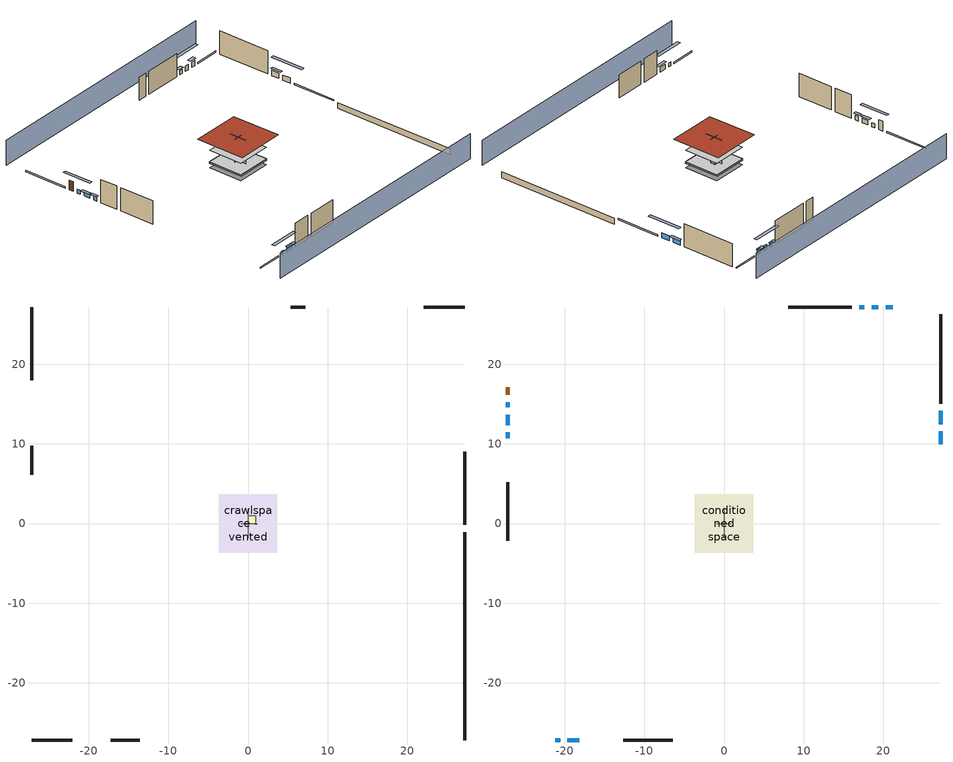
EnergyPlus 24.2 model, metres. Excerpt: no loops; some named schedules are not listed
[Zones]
crawlspace - vented
 floor foundation (Slab2 construction): -3.61,-3.61 -3.61,3.61 3.61,3.61 3.61,-3.61 z-0.91
 wall outside (RimJoist1 construction): 27.19,-0.17 27.19,9 z0.3:0.61
 wall outside (RimJoist2 construction): -27.19,-27.19 -22.1,-27.19 z0.3:0.61
 wall outside (RimJoist3 construction): -27.19,27.19 -27.19,18.02 z0.3:0.61
 wall outside (RimJoist4 construction): 27.19,27.19 22.1,27.19 z0.3:0.61
 wall foundation (FoundationWall1 construction): 27.19,-27.19 27.19,-1.1 z-0.91:0.3
furnace airloop ret air zone
 floor adiabatic (AdiabaticConst): 0,0 0,1 1,1 1,0 z0
 wall adiabatic (AdiabaticConst): 0,1 0,0 1,0 1,1 0,1 z0:1
 ceiling adiabatic (AdiabaticConst): 1,0 1,1 0,1 0,0 z1
garage
 floor foundation (Slab1 construction): -3.66,-3.66 -3.66,3.66 3.66,3.66 3.66,-3.66 z0
 wall outside (Wall1 construction): -17.25,-27.19 -13.59,-27.19 z0.3:5.18
 wall outside (Wall2 construction): -27.19,9.78 -27.19,6.12 z0.3:5.18
 wall outside (Wall9 construction): 7.17,27.19 5.34,27.19 z0.3:5.18
 wall to conditioned space (Wall5 construction Reversed): 0,-1.83 0,1.83 z0.3:5.18
 wall to conditioned space (Wall6 construction Reversed): 0.91,0 -0.91,0 z0.3:5.18
conditioned space
 floor to crawlspace - vented (Floor1 construction): -3.61,-3.61 -3.61,3.61 3.61,3.61 3.61,-3.61 z0.3
 floor to garage (Floor2 construction): -3.66,-3.66 -3.66,3.66 3.66,3.66 3.66,-3.66 z0.3
 floor adiabatic (AdiabaticFloorConstruction): -3.61,-3.61 -3.61,3.61 3.61,3.61 3.61,-3.61 z2.74
 wall outside (AdiabaticWallConstruction 1): -27.19,17.09 -27.19,16.17 z0.3:2.34
 wall outside (AdiabaticWallConstruction): 27.19,9.93 27.19,11.57 / 27.19,12.5 27.19,14.14 z0.3:1.37; 21.17,27.19 20.32,27.19 / 19.39,27.19 18.53,27.19 z0.3:1.43; -21.17,-27.19 -20.6,-27.19 z0.3:1.07; -19.67,-27.19 -18.17,-27.19 z0.3:1.31; -27.19,15.25 -27.19,14.59 / 17.6,27.19 16.97,27.19 z0.3:1.16; -27.19,13.66 -27.19,12.37 z0.3:1.19; -27.19,11.44 -27.19,10.71 z0.3:1.28
 wall outside (Wall3 construction): 27.19,15.06 27.19,26.26 z0.3:5.18
 wall outside (Wall4 construction): -12.66,-27.19 -6.44,-27.19 z0.3:5.18
 wall outside (Wall7 construction): -27.19,5.19 -27.19,-2.19 z0.3:5.18
 wall outside (Wall8 construction): 16.04,27.19 8.1,27.19 z0.3:5.18
 window (WindowConstruction): 27.19,9.93 27.19,11.57 z0.3:1.37
 window (WindowConstruction 9): 21.17,27.19 20.32,27.19 z0.3:1.43
 window (WindowConstruction 1): 27.19,12.5 27.19,14.13 z0.3:1.37
 window (WindowConstruction 2): -21.17,-27.19 -20.6,-27.19 z0.3:1.07
 window (WindowConstruction 3): -19.67,-27.19 -18.17,-27.19 z0.3:1.31
 window (WindowConstruction 4): -27.19,15.25 -27.19,14.59 z0.3:1.16
 window (WindowConstruction 5): -27.19,13.66 -27.19,12.37 z0.3:1.19
 window (WindowConstruction 6): -27.19,11.44 -27.19,10.71 z0.3:1.28
 window (WindowConstruction 7): 19.39,27.19 18.53,27.19 z0.3:1.43
 window (WindowConstruction 8): 17.6,27.19 16.97,27.19 z0.3:1.16
 door (Door): -27.19,17.09 -27.19,16.17 z0.3:2.34
 ceiling adiabatic (AdiabaticFloorConstruction): 3.61,-3.61 3.61,3.61 -3.61,3.61 -3.61,-3.61 z2.74
 roof outside (Roof1 construction): -5.14,5.14 -5.14,-5.14 5.14,-5.14 5.14,5.14 z5.18
shading: 27.19,31.76 -27.19,31.76 / -27.19,-31.76 27.19,-31.76 z0:5.18; 27.19,14.31 27.19,7.19 27.8,7.19 27.8,14.31 z4.11; 20.01,27.19 21.48,27.19 21.48,27.8 20.01,27.8 z1.74; 27.19,14.44 27.19,12.19 27.8,12.19 27.8,14.44 z1.68; -17.86,-27.19 -23.92,-27.19 -23.92,-27.8 -17.86,-27.8 z3.81; -17.87,-27.19 -19.98,-27.19 -19.98,-27.8 -17.87,-27.8 z1.62; -27.19,11.85 -27.19,17.99 -27.8,17.99 -27.8,11.85 z3.9; -27.19,12.07 -27.19,13.97 -27.8,13.97 -27.8,12.07 z1.49; -27.19,10.4 -27.19,11.75 -27.8,11.75 -27.8,10.4 z1.58; 15.79,27.19 22.13,27.19 22.13,27.8 15.79,27.8 z4.18; 16.67,27.19 17.91,27.19 17.91,27.8 16.67,27.8 z1.46
[Building]
Building 1: Terrain=Suburbs
[Site:Location]
Portland Intl Arpt_OR: Latitude {deg}=45.59; Longitude {deg}=-122.6; Time Zone {hr}=-8; Elevation {m}=33; Keep Site Location Information=Yes
[Site:GroundTemperature:Shallow]
10.2558, 8.96328, 8.85977, 9.47314, 11.9355, 14.3863, 16.5111, 17.8571, 17.9714, 16.8767, 14.8061, 12.4304
[Site:WaterMainsTemperature]
Calculation Method=Schedule; Temperature Schedule=mains temperature schedule
[Material] Roughness=Rough; Thermal Absorptance=0.9
Name | Thickness {m} | Conductivity {W/m-K} | Density {kg/m3} | Specific Heat {J/kg-K} | Solar Absorptance | Visible Absorptance
asphalt or fiberglass shingles | 0.00635 | 0.162714 | 1121.4 | 1465.45 | 0.85 | 0.85
concrete 4.0 in. | 0.1016 | 1.803125 | 2242.8 | 837.4 | 0.7 | 0.7
concrete 8.0 in. | 0.2032 | 1.803125 | 2242.8 | 837.4 | 0.7 | 0.7
door material | 0.04445 | 0.0612267 | 512.64 | 1214.23 | 0.7 | 0.7
floor covering | 0.0127 | 0.0433444 | 54.468 | 1339.84 | 0.6 | 0.6
floor rigid ins; wall rigid ins; wall rigid ins 1; wall rigid ins 2 | 0.051816 | 0.029427 | 32.04 | 1214.23 | 0.7 | 0.7
floor rigid ins 1; wall rigid ins 3 | 0.512978 | 0.029427 | 32.04 | 1214.23 | 0.7 | 0.7
floor stud and cavity | 0.1397 | 0.0972396 | 92.3553 | 1139.71 | 0.7 | 0.7
floor stud and cavity 1 | 0.1397 | 1.75129 | 37.0049 | 1207.88 | 0.7 | 0.7
furniture material conditioned space 1; furniture material garage 1 | 0.1524 | 0.115458 | 640.8 | 1214.23 | 0.6 | 0.6
gypsum board | 0.0127 | 0.160291 | 801 | 837.4 | 0.6 | 0.6
osb sheathing 0.5 in. | 0.0127 | 0.115458 | 512.64 | 1214.23 | 0.7 | 0.7
osb sheathing 0.75 in. | 0.01905 | 0.115458 | 512.64 | 1214.23 | 0.7 | 0.7
rim joist stud and cavity | 0.0508 | 0.178688 | 50.32683 | 1063.81 | 0.6 | 0.6
roof rigid ins | 0.103632 | 0.029427 | 32.04 | 1214.23 | 0.7 | 0.7
roof stud and cavity | 0.2032 | 0.0828465 | 78.34581 | 1123.46 | 0.7 | 0.7
soil 0.5 in. | 0.0127 | 1.3848 | 1842.3 | 418.7 | 0.7 | 0.7
wall stud and cavity | 0.1397 | 0.727959 | 139.0536 | 1170.24 | 0.6 | 0.6
wall stud and cavity 1 | 0.1397 | 0.230639 | 139.0536 | 1170.24 | 0.7 | 0.7
wall stud and cavity 2 | 0.1397 | 0.181744 | 139.0536 | 1170.24 | 0.7 | 0.7
wall stud and cavity 3 | 0.0889 | 0.380278 | 52.3479 | 1209.89 | 0.7 | 0.7
wall stud and cavity 4 | 0.0889 | 0.391764 | 83.0341 | 1211.67 | 0.7 | 0.7
wood siding | 0.0254 | 0.102417 | 544.68 | 1172.36 | 0.85 | 0.85
wood siding 1; wood siding 2 | 0.0254 | 0.102417 | 544.68 | 1172.36 | 0.7 | 0.7
[Material:NoMass]
Adiabatic: Roughness=Rough; Thermal Resistance {m2-K/W}=176.1; Thermal Absorptance=0.9; Solar Absorptance=0.7; Visible Absorptance=0.7
[WindowMaterial:SimpleGlazingSystem]
WindowMaterial: U-Factor {W/m2-K}=2.15764; Solar Heat Gain Coefficient=0.44
[Construction]
AdiabaticConst: Adiabatic
AdiabaticFloorConstruction: floor stud and cavity 1, floor rigid ins 1, osb sheathing 0.75 in., floor covering
AdiabaticWallConstruction: wood siding 1, wall rigid ins 3, wall stud and cavity 3, gypsum board
AdiabaticWallConstruction 1: wood siding 2, wall rigid ins 3, wall stud and cavity 3, gypsum board
Door: door material
Floor1 construction; Floor2 construction: floor stud and cavity, floor rigid ins, osb sheathing 0.75 in., floor covering
FoundationWall1 construction: concrete 8.0 in.
furniture construction conditioned space 1: furniture material conditioned space 1
furniture construction garage 1: furniture material garage 1
PartitionWallConstruction: gypsum board, wall stud and cavity 4, gypsum board
RimJoist1 construction; RimJoist2 construction; RimJoist3 construction; RimJoist4 construction: wood siding, rim joist stud and cavity
Roof1 construction: asphalt or fiberglass shingles, roof rigid ins, osb sheathing 0.75 in., roof stud and cavity, gypsum board
Slab1 construction: concrete 4.0 in.
Slab2 construction: soil 0.5 in.
Wall1 construction; Wall2 construction; Wall9 construction: wood siding, osb sheathing 0.5 in., wall stud and cavity
Wall3 construction; Wall4 construction: wood siding, wall rigid ins, osb sheathing 0.5 in., wall stud and cavity 1, gypsum board
Wall5 construction Reversed: gypsum board, wall stud and cavity 2, osb sheathing 0.5 in., wall rigid ins 1
Wall6 construction Reversed: gypsum board, wall stud and cavity 2, osb sheathing 0.5 in., wall rigid ins 2
Wall7 construction; Wall8 construction: wood siding, wall rigid ins 1, osb sheathing 0.5 in., wall stud and cavity 1, gypsum board
WindowConstruction; WindowConstruction 1; WindowConstruction 2; WindowConstruction 3; WindowConstruction 4; WindowConstruction 5; WindowConstruction 6; WindowConstruction 7; WindowConstruction 8; WindowConstruction 9: WindowMaterial
[Zone] Multiplier=1
Name | Volume {m3} | Part of Total Floor Area
conditioned space | 384.656 | Yes
crawlspace - vented | 63.543 | Yes
furnace airloop ret air zone | 1 | No
garage | 130.484 | Yes
[Space]
Name | Zone | Volume {m3} | Space Type
conditioned space 1 | conditioned space | 384.656
crawlspace - vented 1 | crawlspace - vented | 63.543
furnace airloop ret air space | furnace airloop ret air zone |  | Plenum Space Type
garage 1 | garage | 130.484
[SurfaceProperty:IncidentSolarMultiplier] Incident Solar Multiplier=1; Incident Solar Multiplier Schedule=trans schedule winter=0.85 summer=0.7
Window1; Window10; Window2; Window3; Window4; Window5; Window6; Window7; Window8; Window9
[InternalMass]
Name | Construction | Zone or ZoneList | Space or SpaceList | Surface Area {m2}
furniture mass conditioned space 1 | furniture construction conditioned space 1 | conditioned space | conditioned space 1 | 63.09974
partition wall mass | PartitionWallConstruction | conditioned space | conditioned space 1 | 157.749
furniture mass garage 1 | furniture construction garage 1 | garage | garage 1 | 5.35122
[Lights] Design Level Calculation Method=LightingLevel; Return Air Fraction=0; Fraction Radiant=0.6; Fraction Visible=0.2; Fraction Replaceable=1
Name | Zone or ZoneList or Space or SpaceList | Schedule | Lighting Level {W}
interior lighting | conditioned space 1 | lighting_interior | 260.138
garage lighting | garage 1 | lighting_garage | 9.11988
[People]
occupants: Zone or ZoneList or Space or SpaceList=conditioned space 1; Number of People Schedule=occupants; Number of People Calculation Method=People; Number of People=2; Fraction Radiant=0.314171; Sensible Heat Fraction=0.56303; Activity Level Schedule=occupants activity schedule; Carbon Dioxide Generation Rate {m3/s-W}=0; Enable ASHRAE 55 Comfort Warnings=No; Mean Radiant Temperature Calculation Type=EnclosureAveraged
[ElectricEquipment] Design Level Calculation Method=EquipmentLevel
Name | Zone or ZoneList or Space or SpaceList | Schedule | Design Level {W} | Fraction Latent | Fraction Radiant | Fraction Lost
ceiling fan | conditioned space 1 | ceiling_fan | 17.4136 | 0 | 0.558 | 0
clothes dryer | conditioned space 1 | clothes_dryer | 4443.59 | 0.015 | 0.081 | 0.85
clothes washer | conditioned space 1 | clothes_washer | 393.564 | 0.03 | 0.162 | 0.7
cooking range | conditioned space 1 | cooking_range | 106.911 | 0.16 | 0.384 | 0.2
dishwasher | conditioned space 1 | dishwasher | 550.835 | 0.3 | 0.18 | 0.4
fridge | conditioned space 1 | fridge schedule | 45.9075 | 0 | 0.6 | 0
mech vent bath fan 0 | conditioned space 1 | mech vent bath fan 0 schedule | 30 | 0 | 0 | 1
mech vent house fan | conditioned space 1 | mech vent house fan schedule | 0 | 0 | 0 | 1
mech vent house fan cfis | conditioned space 1 | mech vent house fan cfis schedule | 0 | 0 | 0 | 0
mech vent range fan 0 | conditioned space 1 | mech vent range fan 0 schedule | 30 | 0 | 0 | 1
misc permanent spa heater | conditioned space 1 | misc permanent spa heater schedule | 341.201 | 0 | 0 | 1
misc permanent spa pump | conditioned space 1 | misc permanent spa pump schedule | 356.813 | 0 | 0 | 1
misc plug loads | conditioned space 1 | plug_loads_other | 647.894 | 0.021 | 0.558 | 0.049
misc tv | conditioned space 1 | plug_loads_tv | 837.26 | 0 | 0.6 | 0
whole house fan | conditioned space 1 | Always On Discrete | 0 | 0 | 0 | 1
fridge 1 | garage 1 | fridge schedule 1 | 239.242 | 0 | 0.6 | 0
[OtherEquipment] Design Level Calculation Method=EquipmentLevel
Name | Fuel Type | Zone or ZoneList or Space or SpaceList | Schedule | Design Level {W} | Fraction Latent | Fraction Radiant | Fraction Lost
clothes dryer 1 | Electricity | conditioned space 1 | clothes_dryer | 0 | 0.015 | 0.081 | 0.85
cooking range 1 | NaturalGas | conditioned space 1 | cooking_range | 3133.26 | 0.16 | 0.384 | 0.2
furnace airloop_0 SupCondToLv; furnace airloop_0 SupSensLkToCond; mech vent house fan sensible load | None | conditioned space 1 | Always On Discrete | 0 | 0 | 0 | 0
furnace airloop_0 SupLatLkToCond; mech vent house fan latent load | None | conditioned space 1 | Always On Discrete | 0 | 1 | 0 | 0
general water use latent | None | conditioned space 1 | general water use schedule | 44.1266 | 1 | 0 | 0
general water use sensible | None | conditioned space 1 | general water use schedule | -43.4886 | 0 | 0.6 | 0
furnace airloop_0 RetCondToDZ; furnace airloop_0 SupCondToDZ; furnace airloop_0 SupSensLkToDZ | None | crawlspace - vented 1 | Always On Discrete | 0 | 0 | 0 | 0
furnace airloop_0 SupLatLkToDZ | None | crawlspace - vented 1 | Always On Discrete | 0 | 1 | 0 | 0
furnace airloop_0 RetCondToRP; furnace airloop_0 RetSensLkToRP | None | furnace airloop ret air space | Always On Discrete | 0 | 0 | 0 | 0
furnace airloop_0 RetLatLkToRP | None | furnace airloop ret air space | Always On Discrete | 0 | 1 | 0 | 0
water heater energy adjustment1 | Electricity | garage 1 | Always On Discrete | 0.01 | 0 | 0 | 1
water heater lat | None | garage 1 | Always On Discrete | 0 | 1 | 0 | 0
water heater sens | None | garage 1 | Always On Discrete | 0 | 0 | 0 | 0
[ZoneInfiltration:DesignFlowRate] Schedule=Always On Discrete
Name | Zone or ZoneList or Space or SpaceList | Design Flow Rate Calculation Method | Design Flow Rate {m3/s} | Air Changes per Hour {1/hr} | Constant Term Coefficient | Temperature Term Coefficient | Velocity Term Coefficient | Velocity Squared Term Coefficient
infil flow; natural vent flow; whole house fan flow | conditioned space 1 | Flow/Zone | 0
crawlspace_vented 1 duct leakage imbalance infil flow | crawlspace - vented 1 | Flow/Zone | 0
infil crawlspace - vented 1 | crawlspace - vented 1 | AirChanges/Hour |  | 2.6013 | 1 | 0 | 0 | 0
[ZoneMixing] Schedule=Always On Continuous; Design Flow Rate Calculation Method=Flow/Zone; Design Flow Rate {m3/s}=0
Name | Zone or Space | Source Zone or Space
furnace airloop_0 ZoneMixDZToCond mix | conditioned space | crawlspace - vented
furnace airloop_0 ZoneMixCondToDZ mix | crawlspace - vented | conditioned space
[SurfaceProperty:ExposedFoundationPerimeter] Exposed Perimeter Calculation Method=TotalExposedPerimeter
Name | Total Exposed Perimeter {m}
Slab2 | 26.09088
Slab1 | 18.288
[SpaceList]
Plenum Space Type: furnace airloop ret air space
[ZoneInfiltration:EffectiveLeakageArea]
infil garage 1: Zone or Space=garage 1; Schedule=Always On Discrete; Effective Air Leakage Area {cm2}=81.551; Stack Coefficient=0.000129147; Wind Coefficient=4.64657e-05
[AvailabilityManager:Scheduled]
furnace airloop Availability Manager: Schedule=Always On Discrete
[AirLoopHVAC:ReturnPlenum]
Air Loop HVAC Return Plenum 1: Zone=furnace airloop ret air zone
[WaterUse:Equipment]
dishwasher: Peak Flow Rate {m3/s}=8.34147e-06; Flow Rate Fraction Schedule=hot_water_dishwasher
[Foundation:Kiva] Wall Depth Below Slab {m}=0.2032
Name | Initial Indoor Air Temperature {C} | Wall Height Above Grade {m}
Foundation Kiva 1 | 13.4258 | 0.1016
Foundation Kiva 2 | 8.41658 | 0.3048
[Foundation:Kiva:Settings]
Soil Conductivity {W/m-K}=1.3848; Soil Density {kg/m3}=1842.3; Soil Specific Heat {J/kg-K}=418.7; Ground Solar Absorptivity=0.9; Ground Thermal Absorptivity=0.9; Ground Surface Roughness {m}=0.03; Far-Field Width {m}=40; Deep-Ground Boundary Condition=ZeroFlux; Deep-Ground Depth {m}=40; Minimum Cell Dimension {m}=0.2; Maximum Cell Growth Coefficient=3; Simulation Timestep=Timestep
[Exterior:Lights]
exterior lighting: Schedule=exterior lighting schedule; Design Level {W}=7.09205
[EnergyManagementSystem:GlobalVariable]
furnace_airloop_0_DuctImbalLkExhFanEquivCond
furnace_airloop_0_DuctImbalLkExhFanEquivDZ
furnace_airloop_0_DuctImbalLkSupFanEquivCond
furnace_airloop_0_DuctImbalLkSupFanEquivDZ
furnace_airloop_0_DZ_T
furnace_airloop_0_DZ_W
furnace_airloop_0_RetCondToDZ
furnace_airloop_0_RetCondToRP
furnace_airloop_0_RetLatLkToRP
furnace_airloop_0_RetSensLkToRP
furnace_airloop_0_SupCondToDZ
furnace_airloop_0_SupCondToLv
furnace_airloop_0_SupLatLkToCond
furnace_airloop_0_SupLatLkToDZ
furnace_airloop_0_SupSensLkToCond
furnace_airloop_0_SupSensLkToDZ
furnace_airloop_0_ZoneMixCondToDZ
furnace_airloop_0_ZoneMixDZToCond
furnace_airloop_AH_MFR
furnace_airloop_AH_Tout
furnace_airloop_AH_VFR
furnace_airloop_AH_Wout
furnace_airloop_Fan_RTF
furnace_airloop_RA_T
furnace_airloop_Ra_W
infil_program_Qfan
infil_program_Qinf
natural_vent_program_Qnv
natural_vent_program_Qwhf
[EnergyManagementSystem:Sensor]
Name | Output:Variable or Output:Meter Index Key | Output:Variable or Output:Meter
airflow_gain | infil flow | Infiltration Sensible Heat Gain Energy
airflow_gain_1 | natural vent flow | Infiltration Sensible Heat Gain Energy
airflow_gain_2 | whole house fan flow | Infiltration Sensible Heat Gain Energy
airflow_loss | infil flow | Infiltration Sensible Heat Loss Energy
airflow_loss_1 | natural vent flow | Infiltration Sensible Heat Loss Energy
airflow_loss_2 | whole house fan flow | Infiltration Sensible Heat Loss Energy
clg_load_cond |  | Cooling:EnergyTransfer:Zone:CONDITIONED SPACE
clg_load_duct |  | Cooling:EnergyTransfer:Zone:FURNACE AIRLOOP RET AIR ZONE
clg_sp_s; clg_sp_s_1 | cooling setpoint | Schedule Value
clothes_dryer_exhaust_0_sch_s | clothes_dryer | Schedule Value
cool_season | cooling season schedule | Schedule Value
ducts_conv | furnace airloop_0 RetCondToRP | Other Equipment Convective Heating Energy
ducts_conv_1 | furnace airloop_0 RetLatLkToRP | Other Equipment Convective Heating Energy
ducts_conv_2 | furnace airloop_0 RetSensLkToRP | Other Equipment Convective Heating Energy
ducts_conv_3 | furnace airloop_0 SupCondToLv | Other Equipment Convective Heating Energy
ducts_conv_4 | furnace airloop_0 SupLatLkToCond | Other Equipment Convective Heating Energy
ducts_conv_5 | furnace airloop_0 SupSensLkToCond | Other Equipment Convective Heating Energy
ducts_rad | furnace airloop_0 RetCondToRP | Other Equipment Radiant Heating Energy
ducts_rad_1 | furnace airloop_0 RetLatLkToRP | Other Equipment Radiant Heating Energy
ducts_rad_2 | furnace airloop_0 RetSensLkToRP | Other Equipment Radiant Heating Energy
ducts_rad_3 | furnace airloop_0 SupCondToLv | Other Equipment Radiant Heating Energy
ducts_rad_4 | furnace airloop_0 SupLatLkToCond | Other Equipment Radiant Heating Energy
ducts_rad_5 | furnace airloop_0 SupSensLkToCond | Other Equipment Radiant Heating Energy
fridge_tin_s_1 | garage | Zone Mean Air Temperature
furnace_airloop_0_DZ_T_s | crawlspace - vented | Zone Air Temperature
furnace_airloop_0_DZ_W_s | crawlspace - vented | Zone Mean Air Humidity Ratio
furnace_airloop_AH_MFR_s | Node 6 | System Node Mass Flow Rate
furnace_airloop_AH_Tout_s | Node 6 | System Node Temperature
furnace_airloop_AH_VFR_s | Node 6 | System Node Current Density Volume Flow Rate
furnace_airloop_AH_Wout_s | Node 6 | System Node Humidity Ratio
furnace_airloop_RA_T_s | Node 9 | System Node Temperature
furnace_airloop_Ra_W_s | Node 9 | System Node Humidity Ratio
htg_load_cond |  | Heating:EnergyTransfer:Zone:CONDITIONED SPACE
htg_load_duct |  | Heating:EnergyTransfer:Zone:FURNACE AIRLOOP RET AIR ZONE
htg_sp_s; htg_sp_s_1 | heating setpoint | Schedule Value
ig_ee_conv | ceiling fan | Electric Equipment Convective Heating Energy
ig_ee_conv_1 | clothes dryer | Electric Equipment Convective Heating Energy
ig_ee_conv_10 | whole house fan | Electric Equipment Convective Heating Energy
ig_ee_conv_3 | cooking range | Electric Equipment Convective Heating Energy
ig_ee_conv_4 | dishwasher | Electric Equipment Convective Heating Energy
ig_ee_conv_5 | fridge | Electric Equipment Convective Heating Energy
ig_ee_conv_6 | misc permanent spa heater | Electric Equipment Convective Heating Energy
ig_ee_conv_7 | misc permanent spa pump | Electric Equipment Convective Heating Energy
ig_ee_conv_8 | misc plug loads | Electric Equipment Convective Heating Energy
ig_ee_conv_9 | misc tv | Electric Equipment Convective Heating Energy
ig_ee_rad | ceiling fan | Electric Equipment Radiant Heating Energy
ig_ee_rad_1 | clothes dryer | Electric Equipment Radiant Heating Energy
ig_ee_rad_10 | whole house fan | Electric Equipment Radiant Heating Energy
ig_ee_rad_3 | cooking range | Electric Equipment Radiant Heating Energy
ig_ee_rad_4 | dishwasher | Electric Equipment Radiant Heating Energy
ig_ee_rad_5 | fridge | Electric Equipment Radiant Heating Energy
ig_ee_rad_6 | misc permanent spa heater | Electric Equipment Radiant Heating Energy
ig_ee_rad_7 | misc permanent spa pump | Electric Equipment Radiant Heating Energy
ig_ee_rad_8 | misc plug loads | Electric Equipment Radiant Heating Energy
ig_ee_rad_9 | misc tv | Electric Equipment Radiant Heating Energy
ig_lgt_conv | interior lighting | Lights Convective Heating Energy
ig_lgt_rad | interior lighting | Lights Radiant Heating Energy
ig_lgt_vis | interior lighting | Lights Visible Radiation Heating Energy
ig_oe_conv | clothes dryer 1 | Other Equipment Convective Heating Energy
ig_oe_conv_1 | cooking range 1 | Other Equipment Convective Heating Energy
ig_oe_conv_2 | general water use latent | Other Equipment Convective Heating Energy
ig_oe_conv_3 | general water use sensible | Other Equipment Convective Heating Energy
ig_oe_rad | clothes dryer 1 | Other Equipment Radiant Heating Energy
ig_oe_rad_1 | cooking range 1 | Other Equipment Radiant Heating Energy
ig_oe_rad_2 | general water use latent | Other Equipment Radiant Heating Energy
ig_oe_rad_3 | general water use sensible | Other Equipment Radiant Heating Energy
ig_ppl_conv | occupants | People Convective Heating Energy
ig_ppl_rad | occupants | People Radiant Heating Energy
im_conv | furniture mass conditioned space 1 | Surface Inside Face Convection Heat Gain Energy
im_conv_1 | partition wall mass | Surface Inside Face Convection Heat Gain Energy
im_ig | furniture mass conditioned space 1 | Surface Inside Face Internal Gains Radiation Heat Gain Energy
im_ig_1 | partition wall mass | Surface Inside Face Internal Gains Radiation Heat Gain Energy
im_lgt | furniture mass conditioned space 1 | Surface Inside Face Lights Radiation Heat Gain Energy
im_lgt_1 | partition wall mass | Surface Inside Face Lights Radiation Heat Gain Energy
im_sol | furniture mass conditioned space 1 | Surface Inside Face Solar Radiation Heat Gain Energy
im_sol_1 | partition wall mass | Surface Inside Face Solar Radiation Heat Gain Energy
im_surf | furniture mass conditioned space 1 | Surface Inside Face Net Surface Thermal Radiation Heat Gain Energy
im_surf_1 | partition wall mass | Surface Inside Face Net Surface Thermal Radiation Heat Gain Energy
mech_vent_bath_fan_0_sch_s | mech vent bath fan 0 schedule | Schedule Value
mech_vent_range_fan_0_sch_s | mech vent range fan 0 schedule | Schedule Value
mv_conv | mech vent bath fan 0 | Electric Equipment Convective Heating Energy
mv_conv_1 | mech vent house fan | Electric Equipment Convective Heating Energy
mv_conv_2 | mech vent house fan cfis | Electric Equipment Convective Heating Energy
mv_conv_3 | mech vent range fan 0 | Electric Equipment Convective Heating Energy
mv_conv_4 | mech vent house fan latent load | Other Equipment Convective Heating Energy
mv_conv_5 | mech vent house fan sensible load | Other Equipment Convective Heating Energy
mv_rad | mech vent bath fan 0 | Electric Equipment Radiant Heating Energy
mv_rad_1 | mech vent house fan | Electric Equipment Radiant Heating Energy
mv_rad_2 | mech vent house fan cfis | Electric Equipment Radiant Heating Energy
mv_rad_3 | mech vent range fan 0 | Electric Equipment Radiant Heating Energy
mv_rad_4 | mech vent house fan latent load | Other Equipment Radiant Heating Energy
mv_rad_5 | mech vent house fan sensible load | Other Equipment Radiant Heating Energy
natural_vent_s | natural vent schedule | Schedule Value
out_pb_s |  | Site Outdoor Air Barometric Pressure
